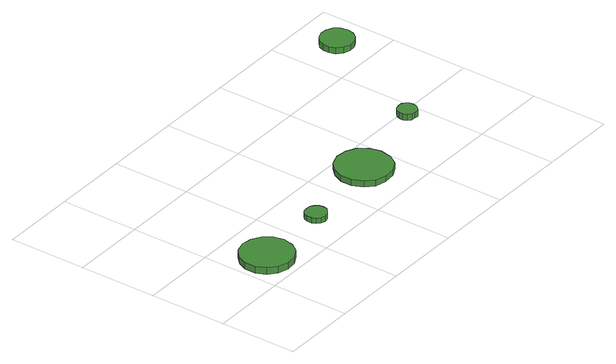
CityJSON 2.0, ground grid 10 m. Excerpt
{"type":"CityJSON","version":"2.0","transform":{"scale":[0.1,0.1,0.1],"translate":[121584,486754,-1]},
"CityObjects":{
"tree1":{"type":"SolitaryVegetationObject","attributes":{"function":"something"},"geometry":[{"type":"MultiSurface","lod":"1","boundaries":[[[0,1,2,3,4,5,6,7,8,9,10,11,12,13,14]],[[15,16,17,18,19,20,21,22,23,24,25,26,27,28,29]],[[0,29,28,1]],[[1,28,27,2]],[[2,27,26,3]],[[3,26,25,4]],[[4,25,24,5]],[[5,24,23,6]],[[6,23,22,7]],[[7,22,21,8]],[[8,21,20,9]],[[9,20,19,10]],[[10,19,18,11]],[[11,18,17,12]],[[12,17,16,13]],[[13,16,15,14]],[[14,15,29,0]]]}]},
"tree2":{"type":"SolitaryVegetationObject","attributes":{"function":"something"},"geometry":[{"type":"MultiSurface","lod":"1","boundaries":[[[30,31,32,33,34,35,36,37,38,39,40,41,42,43,44]],[[45,46,47,48,49,50,51,52,53,54,55,56,57,58,59]],[[30,59,58,31]],[[31,58,57,32]],[[32,57,56,33]],[[33,56,55,34]],[[34,55,54,35]],[[35,54,53,36]],[[36,53,52,37]],[[37,52,51,38]],[[38,51,50,39]],[[39,50,49,40]],[[40,49,48,41]],[[41,48,47,42]],[[42,47,46,43]],[[43,46,45,44]],[[44,45,59,30]]]}]},
"tree3":{"type":"SolitaryVegetationObject","attributes":{"function":"something"},"geometry":[{"type":"MultiSurface","lod":"1","boundaries":[[[60,61,62,63,64,65,66,67,68,69,70,71,72,73,74]],[[75,76,77,78,79,80,81,82,83,84,85,86,87,88,89]],[[60,89,88,61]],[[61,88,87,62]],[[62,87,86,63]],[[63,86,85,64]],[[64,85,84,65]],[[65,84,83,66]],[[66,83,82,67]],[[67,82,81,68]],[[68,81,80,69]],[[69,80,79,70]],[[70,79,78,71]],[[71,78,77,72]],[[72,77,76,73]],[[73,76,75,74]],[[74,75,89,60]]]}]},
"tree4":{"type":"SolitaryVegetationObject","attributes":{"function":"something"},"geometry":[{"type":"MultiSurface","lod":"1","boundaries":[[[90,91,92,93,94,95,96,97,98,99,100,101,102,103,104]],[[105,106,107,108,109,110,111,112,113,114,115,116,117,118,119]],[[90,119,118,91]],[[91,118,117,92]],[[92,117,116,93]],[[93,116,115,94]],[[94,115,114,95]],[[95,114,113,96]],[[96,113,112,97]],[[97,112,111,98]],[[98,111,110,99]],[[99,110,109,100]],[[100,109,108,101]],[[101,108,107,102]],[[102,107,106,103]],[[103,106,105,104]],[[104,105,119,90]]]}]},
"tree5":{"type":"SolitaryVegetationObject","attributes":{"function":"something"},"geometry":[{"type":"MultiSurface","lod":"1","boundaries":[[[120,121,122,123,124,125,126,127,128,129,130,131,132,133,134]],[[135,136,137,138,139,140,141,142,143,144,145,146,147,148,149]],[[120,149,148,121]],[[121,148,147,122]],[[122,147,146,123]],[[123,146,145,124]],[[124,145,144,125]],[[125,144,143,126]],[[126,143,142,127]],[[127,142,141,128]],[[128,141,140,129]],[[129,140,139,130]],[[130,139,138,131]],[[131,138,137,132]],[[132,137,136,133]],[[133,136,135,134]],[[134,135,149,120]]]}]}
},
"vertices":[
[75,42,16],[72,55,16],[64,66,16],[52,73,16],[39,75,16],[25,71,16],[15,61,16],[9,49,16],[9,35,16],[15,22,16],[25,13,16],[39,9,16],[52,10,16],[64,17,16],[72,28,16],[72,28,7],[64,17,7],[52,10,7],[39,9,7],[25,13,7],[15,22,7],[9,35,7],[9,49,7],[15,61,7],[25,71,7],[39,75,7],[52,73,7],[64,66,7],[72,55,7],[75,42,7],
[160,49,14],[159,54,14],[155,59,14],[151,62,14],[145,62,14],[139,61,14],[135,57,14],[133,52,14],[133,46,14],[135,41,14],[139,37,14],[145,35,14],[151,36,14],[155,39,14],[159,43,14],[159,43,7],[155,39,7],[151,36,7],[145,35,7],[139,37,7],[135,41,7],[133,46,7],[133,52,7],[135,57,7],[139,61,7],[145,62,7],[151,62,7],[155,59,7],[159,54,7],[160,49,7],
[293,64,15],[290,78,15],[282,90,15],[269,97,15],[254,99,15],[240,94,15],[230,84,15],[224,71,15],[224,56,15],[230,43,15],[240,33,15],[254,29,15],[269,30,15],[282,37,15],[290,49,15],[290,49,7],[282,37,7],[269,30,7],[254,29,7],[240,33,7],[230,43,7],[224,56,7],[224,71,7],[230,84,7],[240,94,7],[254,99,7],[269,97,7],[282,90,7],[290,78,7],[293,64,7],
[395,94,15],[394,99,15],[391,103,15],[387,106,15],[382,106,15],[377,105,15],[373,101,15],[371,96,15],[371,91,15],[373,87,15],[377,83,15],[382,82,15],[387,82,15],[391,85,15],[394,89,15],[394,89,7],[391,85,7],[387,82,7],[382,82,7],[377,83,7],[373,87,7],[371,91,7],[371,96,7],[373,101,7],[377,105,7],[382,106,7],[387,106,7],[391,103,7],[394,99,7],[395,94,7],
[477,248,15],[475,257,15],[470,264,15],[462,268,15],[453,269,15],[445,266,15],[438,260,15],[435,252,15],[435,244,15],[438,236,15],[445,230,15],[453,227,15],[462,228,15],[470,232,15],[475,239,15],[475,239,7],[470,232,7],[462,228,7],[453,227,7],[445,230,7],[438,236,7],[435,244,7],[435,252,7],[438,260,7],[445,266,7],[453,269,7],[462,268,7],[470,264,7],[475,257,7],[477,248,7]
]}
